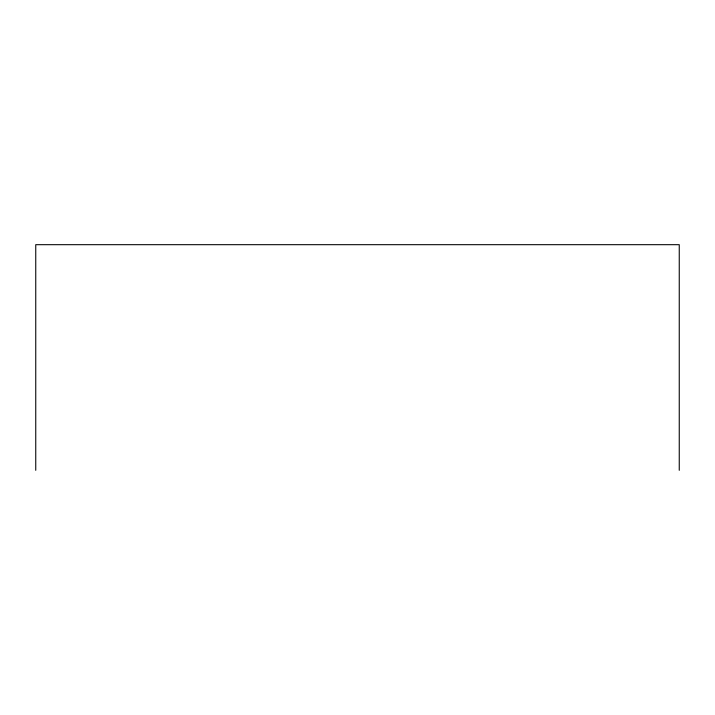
<?xml version="1.0" encoding="UTF-8"?>
<svg xmlns="http://www.w3.org/2000/svg" width="715" height="715" viewBox="0 0 715 715"><rect width="100%" height="100%" fill="white"/><g stroke="black" fill="none" stroke-linecap="round" stroke-linejoin="round"><path stroke-width="1.07" d="M679.25 470.318L679.25 244.682L35.75 244.682L35.75 470.318"/></g></svg>
